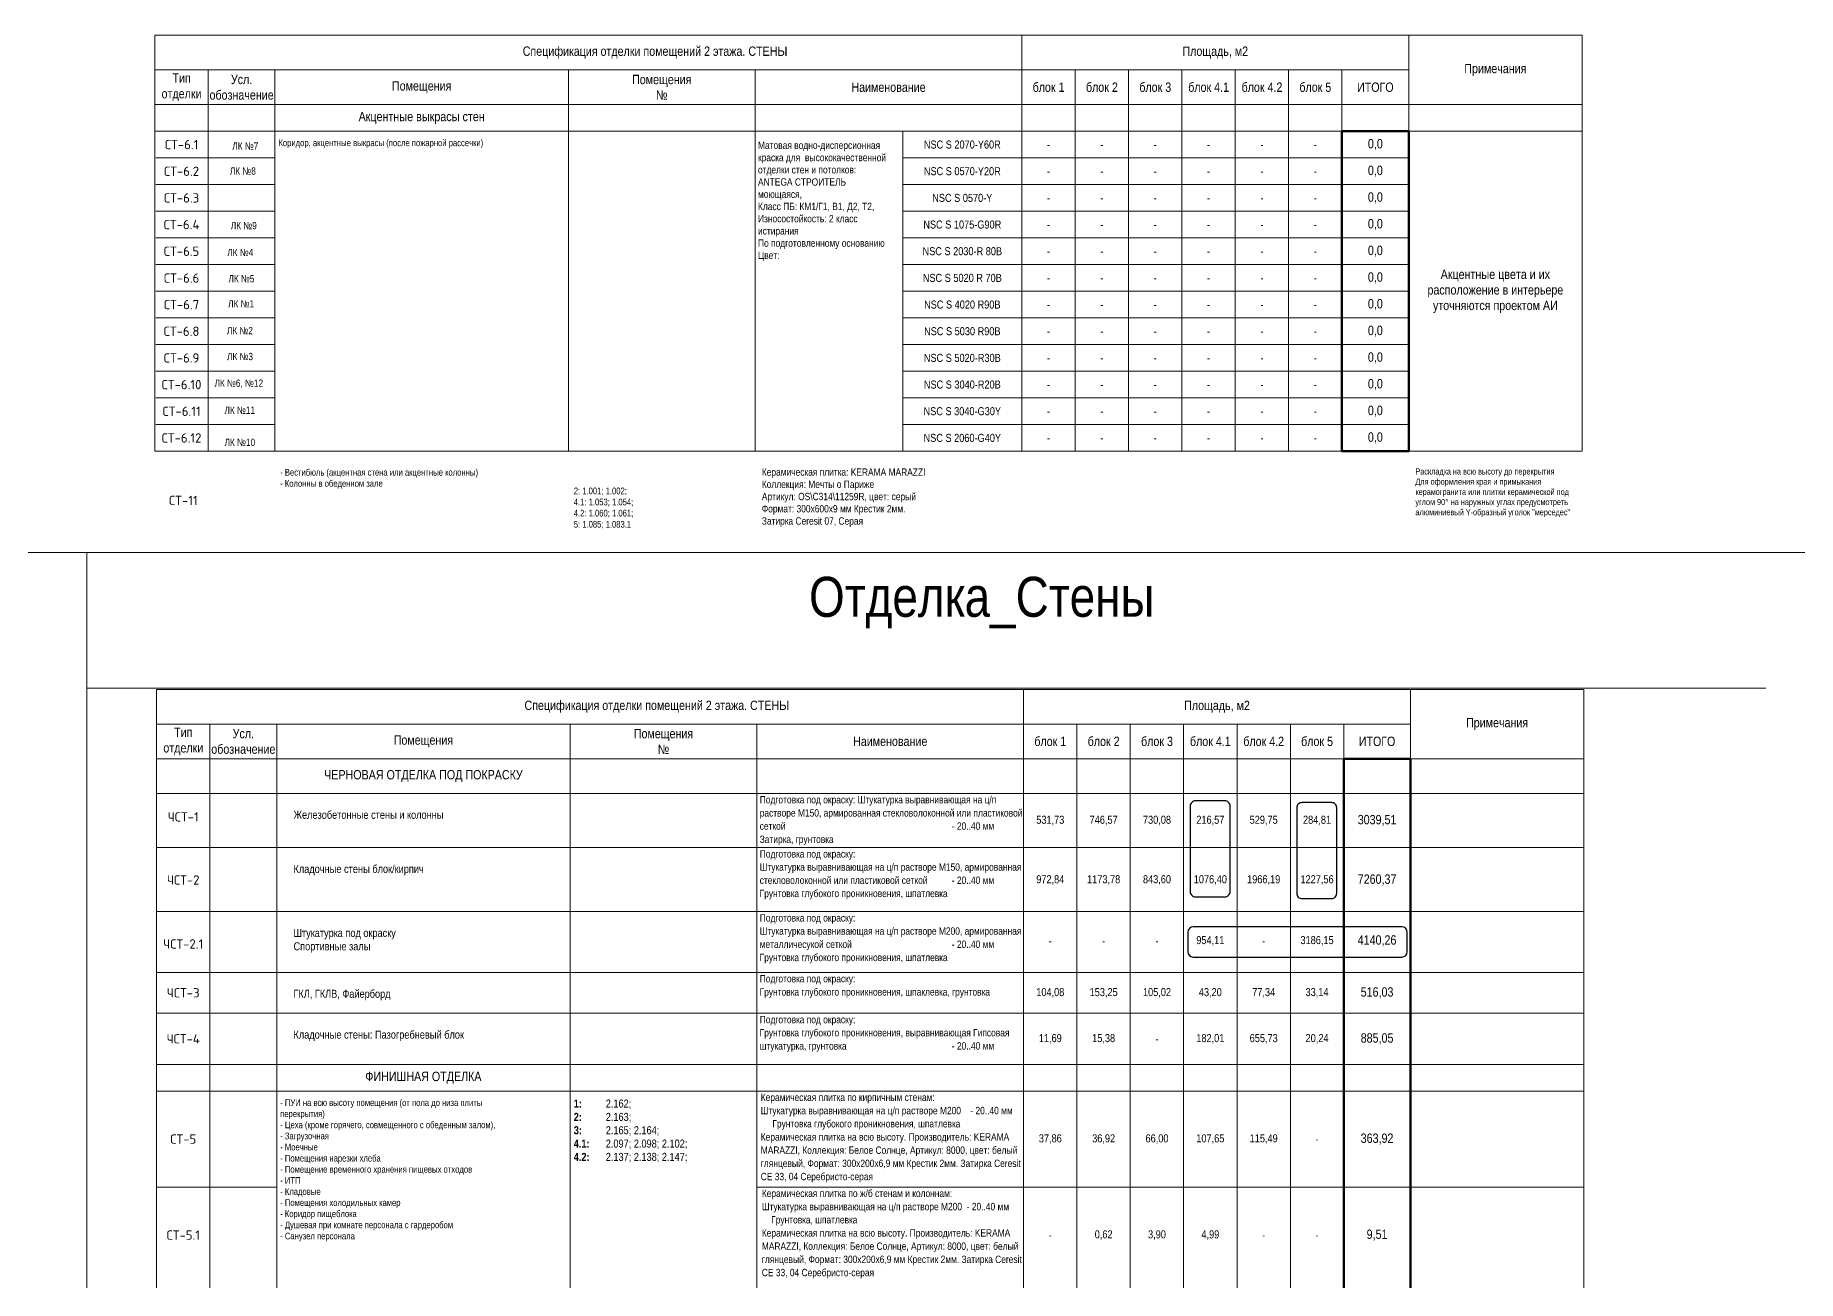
# Model space of a CAD drawing. Header units: millimetres. Extents: x -328335 to 1213373, y -208171 to 164144.
# Drawn here: x -134146 to -68076, y -91607 to -44904 of the extents above; entities that cross this region are included whole.
import ezdxf

# ---------------------------------------------------------------- set-up
doc = ezdxf.new("R2010")
doc.units = ezdxf.units.MM
doc.header["$LTSCALE"] = 0.5
doc.layers.get('Defpoints').update_dxf_attribs({"color": 140})
for name, color, linetype, lineweight in [('АИ_Стены_марка', 7, 'Continuous', 9), ('АИ_Таблица', 7, 'Continuous', 13), ('АИ_Текст', 7, 'Continuous', 13), ('АР6_ИЗМ_расчетов_август', 10, 'Continuous', 40), ('АР_Узлы_сечения', 10, 'Continuous', 25)]:
    doc.layers.add(name, color=color, linetype=linetype, lineweight=lineweight)
doc.layers.add('АР_Делит', color=120, linetype='Continuous', lineweight=0, plot=False)
doc.styles.add('Isocpeur3', font='isocpeur.ttf')
doc.styles.add('style1', font='ARIALN.TTF')

# ---------------------------------------------------------------- blocks, each defined once
blk = doc.blocks.new('*U483')
at = {"color": 0, "lineweight": -2}
blk.add_lwpolyline([(-550, -1800), (550, -1800, 0.414214), (750, -1600), (750, 1600, 0.414214), (550, 1800), (-550, 1800, 0.414214), (-750, 1600), (-750, -1600, 0.414214)], format="xyb", close=True, dxfattribs=at)

msp = doc.modelspace()

# ---------------------------------------------------------------- linework, layer by layer
at = {"layer": 'Defpoints', "lineweight": 90}
for points in [[(-85160.53, -48503.548), (-82660.53, -48503.548), (-82660.53, -60503.548), (-85160.53, -60503.548)], [(-85095.701, -72032.371), (-82595.701, -72032.371), (-82595.701, -133194.355), (-85095.701, -133194.355)]]:
    msp.add_lwpolyline(points, close=True, dxfattribs=at)
at = {"layer": 'АИ_Таблица'}
for p, q in [((-97160.53, -44903.548), (-97160.53, -60503.548)), ((-82660.53, -44903.548), (-82660.53, -60503.548)), ((-129660.53, -46203.548), (-82660.53, -46203.548)), ((-127660.53, -46203.548), (-127660.53, -60503.548)), ((-125160.53, -46203.548), (-125160.53, -60503.548)), ((-114160.53, -46203.548), (-114160.53, -60503.548)), ((-107160.53, -46203.548), (-107160.53, -60503.548)), ((-95160.53, -46203.548), (-95160.53, -60503.548)), ((-93160.53, -46203.548), (-93160.53, -60503.548)), ((-91160.53, -46203.548), (-91160.53, -60503.548)), ((-89160.53, -46203.548), (-89160.53, -60503.548)), ((-87160.53, -46203.548), (-87160.53, -60503.548)), ((-85160.53, -46203.548), (-85160.53, -60503.548)), ((-129660.53, -47503.548), (-76160.53, -47503.548)), ((-129660.53, -48503.548), (-76160.53, -48503.548)), ((-101626.959, -48503.548), (-101626.959, -60503.548)), ((-129626.959, -49503.548), (-125160.53, -49503.548)), ((-101626.959, -49503.548), (-82660.53, -49503.548)), ((-129626.959, -50503.548), (-125160.53, -50503.548)), ((-101626.959, -50503.548), (-82660.53, -50503.548)), ((-129626.959, -51503.548), (-125160.53, -51503.548)), ((-101626.959, -51503.548), (-82660.53, -51503.548)), ((-129626.959, -52503.548), (-125160.53, -52503.548)), ((-101626.959, -52503.548), (-82660.53, -52503.548)), ((-129626.959, -53503.548), (-125160.53, -53503.548)), ((-101626.959, -53503.548), (-82660.53, -53503.548)), ((-129626.959, -54503.548), (-125160.53, -54503.548)), ((-101626.959, -54503.548), (-82660.53, -54503.548)), ((-129626.959, -55503.548), (-125160.53, -55503.548)), ((-101626.959, -55503.548), (-82660.53, -55503.548)), ((-129626.959, -56503.548), (-125160.53, -56503.548)), ((-101626.959, -56503.548), (-82660.53, -56503.548)), ((-129626.959, -57503.548), (-125160.53, -57503.548)), ((-101626.959, -57503.548), (-82660.53, -57503.548)), ((-129626.959, -58503.548), (-125160.53, -58503.548)), ((-101626.959, -58503.548), (-82660.53, -58503.548)), ((-129626.959, -59503.548), (-125160.53, -59503.548)), ((-101626.959, -59503.548), (-82660.53, -59503.548)), ((-129660.53, -60503.548), (-76160.53, -60503.548)), ((-97095.701, -69432.371), (-97095.701, -133194.355)), ((-82595.701, -69432.371), (-82595.701, -133194.355)), ((-129595.701, -70732.371), (-82595.701, -70732.371)), ((-127595.701, -70732.371), (-127595.701, -133194.355)), ((-125095.701, -70732.371), (-125095.701, -133194.355)), ((-114095.701, -70732.371), (-114095.701, -133194.355)), ((-107095.701, -70732.371), (-107095.701, -133194.355)), ((-95095.701, -70732.371), (-95095.701, -133194.355)), ((-93095.701, -70732.371), (-93095.701, -133194.355)), ((-91095.701, -70732.371), (-91095.701, -133194.355)), ((-89095.701, -70732.371), (-89095.701, -133194.355)), ((-87095.701, -70732.371), (-87095.701, -133194.355)), ((-85095.701, -70732.371), (-85095.701, -133194.355)), ((-129595.701, -72032.371), (-76095.701, -72032.371)), ((-129595.701, -73332.371), (-107095.701, -73332.371)), ((-129595.701, -73332.371), (-76095.701, -73332.371)), ((-107095.701, -73332.371), (-76095.701, -73332.371)), ((-129595.701, -75363.571), (-107095.701, -75363.571)), ((-107095.701, -75363.571), (-76095.701, -75363.571)), ((-129595.701, -77763.571), (-76095.701, -77763.571)), ((-129595.701, -80044.586), (-76095.701, -80044.586)), ((-129595.701, -81575.787), (-76095.701, -81575.787)), ((-129595.701, -83494.401), (-76095.701, -83494.401)), ((-129595.701, -84494.401), (-76095.701, -84494.401)), ((-129595.701, -88094.401), (-125095.701, -88094.401)), ((-107095.701, -88094.401), (-76095.701, -88094.401))]:
    msp.add_line(p, q, dxfattribs=at)
at = {"layer": 'АИ_Таблица', "lineweight": 20}
for points in [[(-129660.53, -60503.548), (-129660.53, -44903.548)], [(-76160.53, -44903.548), (-76160.53, -60503.548)]]:
    msp.add_lwpolyline(points, dxfattribs=at)
for points in [[(-129660.53, -44903.548), (-76160.53, -44903.548), (-76160.53, -60503.548), (-129660.53, -60503.548)], [(-129595.701, -69432.371), (-76095.701, -69432.371), (-76095.701, -133194.355), (-129595.701, -133194.355)]]:
    msp.add_lwpolyline(points, close=True, dxfattribs=at)
at = {"layer": 'АР6_ИЗМ_расчетов_август', "lineweight": -2}
msp.add_lwpolyline([(-90740.368, -79467.918), (-82914.458, -79467.918, 0.414213562), (-82714.458, -79267.918), (-82714.458, -78533.36, 0.414213562), (-82914.458, -78333.36), (-90740.368, -78333.36, 0.414213562), (-90940.368, -78533.36), (-90940.368, -79267.918, 0.414213562)], format="xyb", close=True, dxfattribs=at)
at = {"layer": 'АР_Делит'}
msp.add_line((-132213.713, -69384.15), (-69268.422, -69384.15), dxfattribs=at)
msp.add_lwpolyline([(-132213.713, -64293.844), (-257380.551, -64293.844), (-257380.551, -201096.039), (-132213.713, -201096.039)], close=True, dxfattribs=at)
at = {"layer": 'АР_Делит', "lineweight": 0}
msp.add_lwpolyline([(-132213.713, -64293.844), (228906.764, -64293.844), (228906.764, -205994.742), (-132213.713, -205994.742)], close=True, dxfattribs=at)

# ---------------------------------------------------------------- block references
at = {"layer": 'АР_Узлы_сечения', "lineweight": 30}
for p in [(-90102.669, -75409.559), (-86107.04, -75475.868)]:
    msp.add_blockref('*U483', p, dxfattribs=at)

# ---------------------------------------------------------------- texts
at = {"layer": 'АИ_Стены_марка', "color": 0, "char_height": 350, "width": 2000, "attachment_point": 5, "style": 'Isocpeur3'}
for s, insert in [('СТ-6.1', (-128660.53, -49003.548)), ('СТ-6.2', (-128660.53, -50003.548)), ('СТ-6.3', (-128660.53, -51003.548)), ('СТ-6.4', (-128660.53, -52003.548)), ('СТ-6.5', (-128660.53, -53003.548)), ('СТ-6.6', (-128660.53, -54009.061)), ('СТ-6.7', (-128660.53, -55003.548)), ('СТ-6.8', (-128660.53, -56003.548)), ('СТ-6.9', (-128660.53, -57003.548)), ('СТ-6.10', (-128660.53, -58003.548)), ('СТ-6.11', (-128660.53, -59003.548)), ('СТ-6.12', (-128660.53, -60003.548)), ('СТ-11', (-128595.701, -62347.418)), ('ЧСТ-1', (-128595.701, -74212.224)), ('ЧСТ-2', (-128595.701, -76579.172)), ('ЧСТ-2.1', (-128595.701, -78979.172)), ('ЧСТ-3', (-128595.701, -80810.186)), ('ЧСТ-4', (-128595.701, -82535.094)), ('СТ-5', (-128595.701, -86294.401)), ('СТ-5.1', (-128595.701, -89894.401))]:
    msp.add_mtext(s, dxfattribs=dict(at, insert=insert))
at = {"layer": 'АИ_Текст', "color": 0, "style": 'style1'}
for s, insert, char_height, width, attachment_point in [('Спецификация отделки помещений 2 этажа. СТЕНЫ', (-110910.53, -45553.548), 350, 27500, 5), ('Площадь, м2', (-89910.53, -45553.548), 350, 14500, 5), ('Примечания', (-79410.53, -46203.548), 350, 6500, 5), ('Тип отделки', (-128660.53, -46853.548), 350, 2000, 5), ('Усл. обозначение', (-126410.53, -46853.548), 350, 2500, 5), ('Помещения', (-119660.53, -46853.548), 350, 11000, 5), ('Помещения\\P№', (-110660.53, -46853.548), 350, 7000, 5), ('Наименование', (-102160.53, -46853.548), 350, 10000, 5), ('блок 1', (-96160.53, -46853.548), 350, 2000, 5), ('блок 2', (-94160.53, -46853.548), 350, 2000, 5), ('блок 3', (-92160.53, -46853.548), 350, 2000, 5), ('блок 4.1', (-90160.53, -46853.548), 350, 2000, 5), ('блок 4.2', (-88160.53, -46853.548), 350, 2000, 5), ('блок 5', (-86160.53, -46853.548), 350, 2000, 5), ('ИТОГО', (-83910.53, -46853.548), 350, 2500, 5), ('Акцентные выкрасы стен', (-119660.53, -48003.548), 350, 11000, 5), ('Коридор, акцентные выкрасы (после пожарной рассечки)', (-125028.68, -48811.805), 250, 10868.15031, 1), ('\\pxa0.66667;{\\C240;\\c2367469;NSC S 2070-Y60R}', (-99393.744, -49003.548), 300, 4466.42885, 5), ('\\pxa0.66667;{\\H0.91667x;\\C256;Матовая водно-дисперсионная краска для  высококачественной отделки стен и потолков: ANTEGA СТРОИТЕЛЬ моющаяся, \\PКласс ПБ: КМ1/Г1, В1, Д2, Т2, Износостойкость: 2 класс истирания\\PПо подготовленному основанию\\PЦвет:}', (-107052.9, -48892.711), 300, 4906.27937, 1), ('\\pxa0.66667;{\\C240;\\c2367469;NSC S 0570-Y20R}', (-99393.744, -50003.548), 300, 4466.42885, 5), ('\\pxa0.66667;{\\C240;\\c2367469;NSC S 0570-Y}', (-99393.744, -51003.548), 300, 4466.42885, 5), ('\\pxa0.66667;{\\C240;\\c2367469;NSC S 1075-G90R}', (-99393.744, -52003.548), 300, 4466.42885, 5), ('\\pxa0.66667;{\\C240;\\c2367469;NSC S 2030-R 80B}', (-99393.744, -53003.548), 300, 4466.42885, 5), ('\\pxa0.66667;{\\C240;\\c2367469;NSC S 5020 R 70В}', (-99393.744, -54003.548), 300, 4466.42885, 5), ('Акцентные цвета и их расположение в интерьере уточняются проектом АИ', (-79410.53, -54503.548), 350, 6500, 5), ('\\pxa0.66667;{\\C240;\\c2367469;NSC S 4020 R90B}', (-99393.744, -55003.548), 300, 4466.42885, 5), ('\\pxa0.66667;{\\C240;\\c2367469;NSC S 5030\\C256; \\C240;\\c2367469;R90B}', (-99393.744, -56003.548), 300, 4466.42885, 5), ('\\pxa0.66667;{\\C240;\\c2367469;NSC S 5020-R30B}', (-99393.744, -57003.548), 300, 4466.42885, 5), ('\\pxa0.66667;{\\C240;\\c2367469;NSC S 3040-R20B}', (-99393.744, -58003.548), 300, 4466.42885, 5), ('\\pxa0.66667;{\\C240;\\c2367469;NSC S 3040-G30Y}', (-99393.744, -59003.548), 300, 4466.42885, 5), ('\\pxa0.66667;{\\C240;\\c2367469;NSC S 2060-G40Y}', (-99393.744, -60003.548), 300, 4466.42885, 5), ('- Вестибюль (акцентная стена или акцентные колонны)\\P- Колонны в обеденном зале', (-124963.851, -61167.828), 250, 10868.15031, 1), ('\\A1;{\\H0.91667x;\\C256;Керамическая плитка: KERAMA MARAZZI \\PКоллекция: Мечты о Париже\\PАртикул: OS\\\\C314\\\\11259R, цвет: серый\\PФормат: 300х600х9 мм Крестик 2мм.          \\PЗатирка Ceresit 07, Cерая}', (-106908.483, -61145.89), 300, 9567.88168, 1), ('\\A1;{\\H0.91667x;\\C256;Раскладка на всю высоту до перекрытия\\PДля оформления края и примыкания керамогранита или плитки керамической под углом 90° на наружных углах предусмотреть алюминиевый Y-образный уголок "мерседес"}', (-82408.483, -61145.89), 250, 6138.18383, 1), ('\\P2: 1.001; 1.002;\\P4.1: 1.053; 1.054;\\P4.2: 1.060; 1.061;\\P5: 1.085; 1.083.1', (-113958.851, -61448.009), 250, 6620.97974, 1), ('Спецификация отделки помещений 2 этажа. СТЕНЫ', (-110845.701, -70082.371), 350, 27500, 5), ('Площадь, м2', (-89845.701, -70082.371), 350, 14500, 5), ('Примечания', (-79345.701, -70732.371), 350, 6500, 5), ('Тип отделки', (-128595.701, -71382.371), 350, 2000, 5), ('Усл. обозначение', (-126345.701, -71382.371), 350, 2500, 5), ('Помещения', (-119595.701, -71382.371), 350, 11000, 5), ('Помещения\\P№', (-110595.701, -71382.371), 350, 7000, 5), ('Наименование', (-102095.701, -71382.371), 350, 10000, 5), ('блок 1', (-96095.701, -71382.371), 350, 2000, 5), ('блок 2', (-94095.701, -71382.371), 350, 2000, 5), ('блок 3', (-92095.701, -71382.371), 350, 2000, 5), ('блок 4.1', (-90095.701, -71382.371), 350, 2000, 5), ('блок 4.2', (-88095.701, -71382.371), 350, 2000, 5), ('блок 5', (-86095.701, -71382.371), 350, 2000, 5), ('ИТОГО', (-83845.701, -71382.371), 350, 2500, 5), ('ЧЕРНОВАЯ ОТДЕЛКА ПОД ПОКРАСКУ', (-119595.701, -72682.371), 350, 11000, 5), ('Железобетонные стены и колонны', (-124462.922, -73983.702), 300, 10868.15031, 1), ('\\pxa0.66667,sm1.07917;{\\H0.91667x;\\C256;Подготовка под окраску: Штукатурка выравнивающая на ц/п растворе М150, армированная стекловолоконной или пластиковой сеткой^I^I^I^I^I^I- 20..40 мм          Затирка, грунтовка}', (-106988.071, -73430.843), 300, 9892.36988, 1), ('\\pxa0.66667,sm1.07917;{\\H0.91667x;\\C256;Подготовка под окраску:\\PШтукатурка выравнивающая на ц/п растворе М150, армированная стекловолоконной или пластиковой сеткой^I- 20..40 мм           Грунтовка глубокого проникновения, шпатлевка}', (-106988.071, -75462.044), 300, 9892.36988, 1), ('Кладочные стены блок/кирпич', (-124462.922, -76014.903), 300, 10868.15031, 1), ('\\pxa0.66667,sm1.07917;{\\H0.91667x;\\C256;Подготовка под окраску:\\PШтукатурка выравнивающая на ц/п растворе М200, армированная металличесукой сеткой^I^I^I^I- 20..40 мм           Грунтовка глубокого проникновения, шпатлевка}', (-106988.071, -77862.044), 300, 9892.36988, 1), ('Штукатурка под окраску\\PСпортивные залы ', (-124462.922, -78414.903), 300, 10868.15031, 1), ('\\pxa0.66667,sm1.07917;{\\H0.91667x;\\C256;Подготовка под окраску:\\PГрунтовка глубокого проникновения, шпаклевка, грунтовка}', (-106988.071, -80143.059), 300, 9892.36988, 1), ('ГКЛ, ГКЛВ, Файерборд', (-124462.922, -80695.918), 300, 10868.15031, 1), ('\\pxa0.66667,sm1.07917;{\\H0.91667x;\\C256;Подготовка под окраску:\\PГрунтовка глубокого проникновения, выравнивающая Гипсовая штукатурка, грунтовка^I^I^I^I- 20..40 мм ^I^I^I^I}', (-106988.071, -81674.259), 300, 9892.36988, 1), ('Кладочные стены: Пазогребневый блок', (-124462.922, -82227.118), 300, 10868.15031, 1), ('ФИНИШНАЯ ОТДЕЛКА', (-119595.701, -83994.401), 350, 11000, 5), ('- ПУИ на всю высоту помещения (от пола до низа плиты\\Pперекрытия)\\P- Цеха (кроме горячего, совмещенного с обеденным залом), \\P- Загрузочная\\P- Моечные\\P- Помещения нарезки хлеба\\P- Помещение временного хранения пищевых отходов\\P- ИТП\\P- Кладовые\\P- Помещения холодильных камер \\P- Коридор пищеблока\\P- Душевая при комнате персонала с гардеробом\\P- Санузел персонала', (-124963.851, -84802.658), 250, 10868.15031, 1), ('{\\fArial Narrow|b1|i0|c204|p34;1:}^I2.162;  \\P{\\fArial Narrow|b1|i0|c204|p34;2:}^I2.163;   \\P{\\fArial Narrow|b1|i0|c204|p34;3:} ^I2.165; 2.164; \\P{\\fArial Narrow|b1|i0|c204|p34;4.1:}^I2.097; 2.098; 2.102; \\P{\\fArial Narrow|b1|i0|c204|p34;4.2:}^I2.137; 2.138; 2.147;\\P ', (-113958.851, -84812.649), 300, 6318.15579, 1), ('\\pxa0.66667,sm1.07917;{\\H0.91667x;\\C256;Керамическая плитка по кирпичным стенам:                    Штукатурка выравнивающая на ц/п растворе М200    - 20..40 мм           Грунтовка глубокого проникновения, шпатлевка          \\A1;Керамическая плитка на всю высоту. Производитель: KERAMA MARAZZI, Коллекция: Белое Солнце, Артикул: 8000, цвет: белый глянцевый, Формат: 300х200х6,9 мм Крестик 2мм. Затирка Ceresit СE 33, 04 Cеребристо-серая }', (-106948.634, -84592.873), 300, 9892.36988, 1), ('\\pxa0.66667,sm1.07917;{\\H0.91667x;\\C256;Керамическая плитка по ж/б стенам и колоннам:              Штукатурка выравнивающая на ц/п растворе М200  - 20..40 мм           Грунтовка, шпатлевка                                                    \\A1;Керамическая плитка на всю высоту. Производитель: KERAMA MARAZZI, Коллекция: Белое Солнце, Артикул: 8000, цвет: белый глянцевый, Формат: 300х200х6,9 мм Крестик 2мм. Затирка Ceresit СE 33, 04 Cеребристо-серая }', (-106908.483, -88192.873), 300, 9812.7815, 1)]:
    msp.add_mtext(s, dxfattribs=dict(at, insert=insert, char_height=char_height, width=width, attachment_point=attachment_point))
at = {"layer": 'АИ_Текст', "color": 7, "attachment_point": 5, "style": 'style1'}
for s, insert, char_height, width in [('0,0', (-83910.53, -49003.548), 350, 2500), ('-', (-96160.53, -49003.548), 300, 2000), ('-', (-94160.53, -49003.548), 300, 2000), ('-', (-92160.53, -49003.548), 300, 2000), ('-', (-90160.53, -49003.548), 300, 2000), ('-', (-88160.53, -49003.548), 300, 2000), ('-', (-86160.53, -49003.548), 300, 2000), ('-', (-96160.53, -50003.548), 300, 2000), ('-', (-94160.53, -50003.548), 300, 2000), ('-', (-92160.53, -50003.548), 300, 2000), ('-', (-90160.53, -50003.548), 300, 2000), ('-', (-88160.53, -50003.548), 300, 2000), ('-', (-86160.53, -50003.548), 300, 2000), ('0,0', (-83910.53, -50003.548), 350, 2500), ('0,0', (-83910.53, -51003.548), 350, 2500), ('-', (-96160.53, -51003.548), 300, 2000), ('-', (-94160.53, -51003.548), 300, 2000), ('-', (-92160.53, -51003.548), 300, 2000), ('-', (-90160.53, -51003.548), 300, 2000), ('-', (-88160.53, -51003.548), 300, 2000), ('-', (-86160.53, -51003.548), 300, 2000), ('-', (-96160.53, -52003.548), 300, 2000), ('-', (-94160.53, -52003.548), 300, 2000), ('-', (-92160.53, -52003.548), 300, 2000), ('-', (-90160.53, -52003.548), 300, 2000), ('-', (-88160.53, -52003.548), 300, 2000), ('-', (-86160.53, -52003.548), 300, 2000), ('0,0', (-83910.53, -52003.548), 350, 2500), ('0,0', (-83910.53, -53003.548), 350, 2500), ('-', (-96160.53, -53003.548), 300, 2000), ('-', (-94160.53, -53003.548), 300, 2000), ('-', (-92160.53, -53003.548), 300, 2000), ('-', (-90160.53, -53003.548), 300, 2000), ('-', (-88160.53, -53003.548), 300, 2000), ('-', (-86160.53, -53003.548), 300, 2000), ('-', (-96160.53, -54003.548), 300, 2000), ('-', (-94160.53, -54003.548), 300, 2000), ('-', (-92160.53, -54003.548), 300, 2000), ('-', (-90160.53, -54003.548), 300, 2000), ('-', (-88160.53, -54003.548), 300, 2000), ('-', (-86160.53, -54003.548), 300, 2000), ('0,0', (-83910.53, -54003.548), 350, 2500), ('0,0', (-83910.53, -55003.548), 350, 2500), ('-', (-96160.53, -55003.548), 300, 2000), ('-', (-94160.53, -55003.548), 300, 2000), ('-', (-92160.53, -55003.548), 300, 2000), ('-', (-90160.53, -55003.548), 300, 2000), ('-', (-88160.53, -55003.548), 300, 2000), ('-', (-86160.53, -55003.548), 300, 2000), ('-', (-96160.53, -56003.548), 300, 2000), ('-', (-94160.53, -56003.548), 300, 2000), ('-', (-92160.53, -56003.548), 300, 2000), ('-', (-90160.53, -56003.548), 300, 2000), ('-', (-88160.53, -56003.548), 300, 2000), ('-', (-86160.53, -56003.548), 300, 2000), ('0,0', (-83910.53, -56003.548), 350, 2500), ('0,0', (-83910.53, -57003.548), 350, 2500), ('-', (-96160.53, -57003.548), 300, 2000), ('-', (-94160.53, -57003.548), 300, 2000), ('-', (-92160.53, -57003.548), 300, 2000), ('-', (-90160.53, -57003.548), 300, 2000), ('-', (-88160.53, -57003.548), 300, 2000), ('-', (-86160.53, -57003.548), 300, 2000), ('-', (-96160.53, -58003.548), 300, 2000), ('-', (-94160.53, -58003.548), 300, 2000), ('-', (-92160.53, -58003.548), 300, 2000), ('-', (-90160.53, -58003.548), 300, 2000), ('-', (-88160.53, -58003.548), 300, 2000), ('-', (-86160.53, -58003.548), 300, 2000), ('0,0', (-83910.53, -58003.548), 350, 2500), ('0,0', (-83910.53, -59003.548), 350, 2500), ('-', (-96160.53, -59003.548), 300, 2000), ('-', (-94160.53, -59003.548), 300, 2000), ('-', (-92160.53, -59003.548), 300, 2000), ('-', (-90160.53, -59003.548), 300, 2000), ('-', (-88160.53, -59003.548), 300, 2000), ('-', (-86160.53, -59003.548), 300, 2000), ('-', (-96160.53, -60003.548), 300, 2000), ('-', (-94160.53, -60003.548), 300, 2000), ('-', (-92160.53, -60003.548), 300, 2000), ('-', (-90160.53, -60003.548), 300, 2000), ('-', (-88160.53, -60003.548), 300, 2000), ('-', (-86160.53, -60003.548), 300, 2000), ('0,0', (-83910.53, -60003.548), 350, 2500), ('531,73', (-96095.701, -74347.971), 300, 2000), ('746,57', (-94095.701, -74347.971), 300, 2000), ('730,08', (-92095.701, -74347.971), 300, 2000), ('216,57', (-90095.701, -74347.971), 300, 2000), ('529,75', (-88095.701, -74347.971), 300, 2000), ('284,81', (-86095.701, -74347.971), 300, 2000), ('972,84', (-96095.701, -76579.172), 300, 2000), ('1173,78', (-94095.701, -76579.172), 300, 2000), ('843,60', (-92095.701, -76579.172), 300, 2000), ('1076,40', (-90095.701, -76579.172), 300, 2000), ('1966,19', (-88095.701, -76579.172), 300, 2000), ('1227,56', (-86095.701, -76579.172), 300, 2000), ('-', (-96095.701, -78860.186), 300, 2000), ('-', (-94095.701, -78860.186), 300, 2000), ('-', (-92095.701, -78860.186), 300, 2000), ('954,11', (-90095.701, -78860.186), 300, 2000), ('-', (-88095.701, -78860.186), 300, 2000), ('3186,15', (-86095.701, -78860.186), 300, 2000), ('104,08', (-96095.701, -80810.186), 300, 2000), ('153,25', (-94095.701, -80810.186), 300, 2000), ('105,02', (-92095.701, -80810.186), 300, 2000), ('43,20', (-90095.701, -80810.186), 300, 2000), ('77,34', (-88095.701, -80810.186), 300, 2000), ('33,14', (-86095.701, -80810.186), 300, 2000), ('11,69', (-96095.701, -82535.094), 300, 2000), ('15,38', (-94095.701, -82535.094), 300, 2000), ('-', (-92095.701, -82535.094), 300, 2000), ('182,01', (-90095.701, -82535.094), 300, 2000), ('655,73', (-88095.701, -82535.094), 300, 2000), ('20,24', (-86095.701, -82535.094), 300, 2000), ('37,86', (-96095.701, -86294.401), 300, 2000), ('36,92', (-94095.701, -86294.401), 300, 2000), ('66,00', (-92095.701, -86294.401), 300, 2000), ('107,65', (-90095.701, -86294.401), 300, 2000), ('115,49', (-88095.701, -86294.401), 300, 2000), ('-', (-86095.701, -86294.401), 300, 2000), ('363,92', (-83845.701, -86294.401), 350, 2500), ('0,62', (-94095.701, -89894.401), 300, 2000), ('3,90', (-92095.701, -89894.401), 300, 2000), ('4,99', (-90095.701, -89894.401), 300, 2000), ('9,51', (-83845.701, -89894.401), 350, 2500), ('-', (-96095.701, -89894.401), 300, 2000), ('-', (-88095.701, -89894.401), 300, 2000), ('-', (-86095.701, -89894.401), 300, 2000)]:
    msp.add_mtext(s, dxfattribs=dict(at, insert=insert, char_height=char_height, width=width))
at = {"layer": 'АИ_Текст', "color": 1, "char_height": 350, "width": 2500, "attachment_point": 5, "style": 'style1'}
for s, insert in [('3039,51', (-83845.701, -74347.971)), ('7260,37', (-83845.701, -76579.172)), ('4140,26', (-83845.701, -78860.186)), ('516,03', (-83845.701, -80810.186)), ('885,05', (-83845.701, -82535.094))]:
    msp.add_mtext(s, dxfattribs=dict(at, insert=insert))
at = {"layer": 'АР_Делит', "char_height": 270, "width": 1888.44216, "attachment_point": 1, "style": 'style1'}
for s, insert in [('ЛК №7', (-126756.989, -48922.6)), ('ЛК №8', (-126849.776, -49858.471)), ('ЛК №9', (-126816.527, -51906.232)), ('ЛК №4', (-126946.889, -52914.691)), ('ЛК №5', (-126902.37, -53898.357)), ('ЛК №1', (-126915.725, -54837.511)), ('ЛК №2', (-126960.245, -55843.433)), ('ЛК №3', (-126955.803, -56815.702)), ('ЛК №6, №12', (-127425.362, -57814.715)), ('ЛК №11', (-127051.803, -58830.899)), ('ЛК №10', (-127048.972, -60033.809))]:
    msp.add_mtext(s, dxfattribs=dict(at, insert=insert))
at = {"layer": 'АР_Делит', "color": 5, "insert": (-105138.679, -66177.279), "char_height": 1500, "attachment_point": 4, "style": 'style1'}
msp.add_mtext_dynamic_manual_height_columns('Отделка_Стены', width=14950.81335, gutter_width=937.5, heights=[0], dxfattribs=at)

doc.saveas('drawing.dxf')
